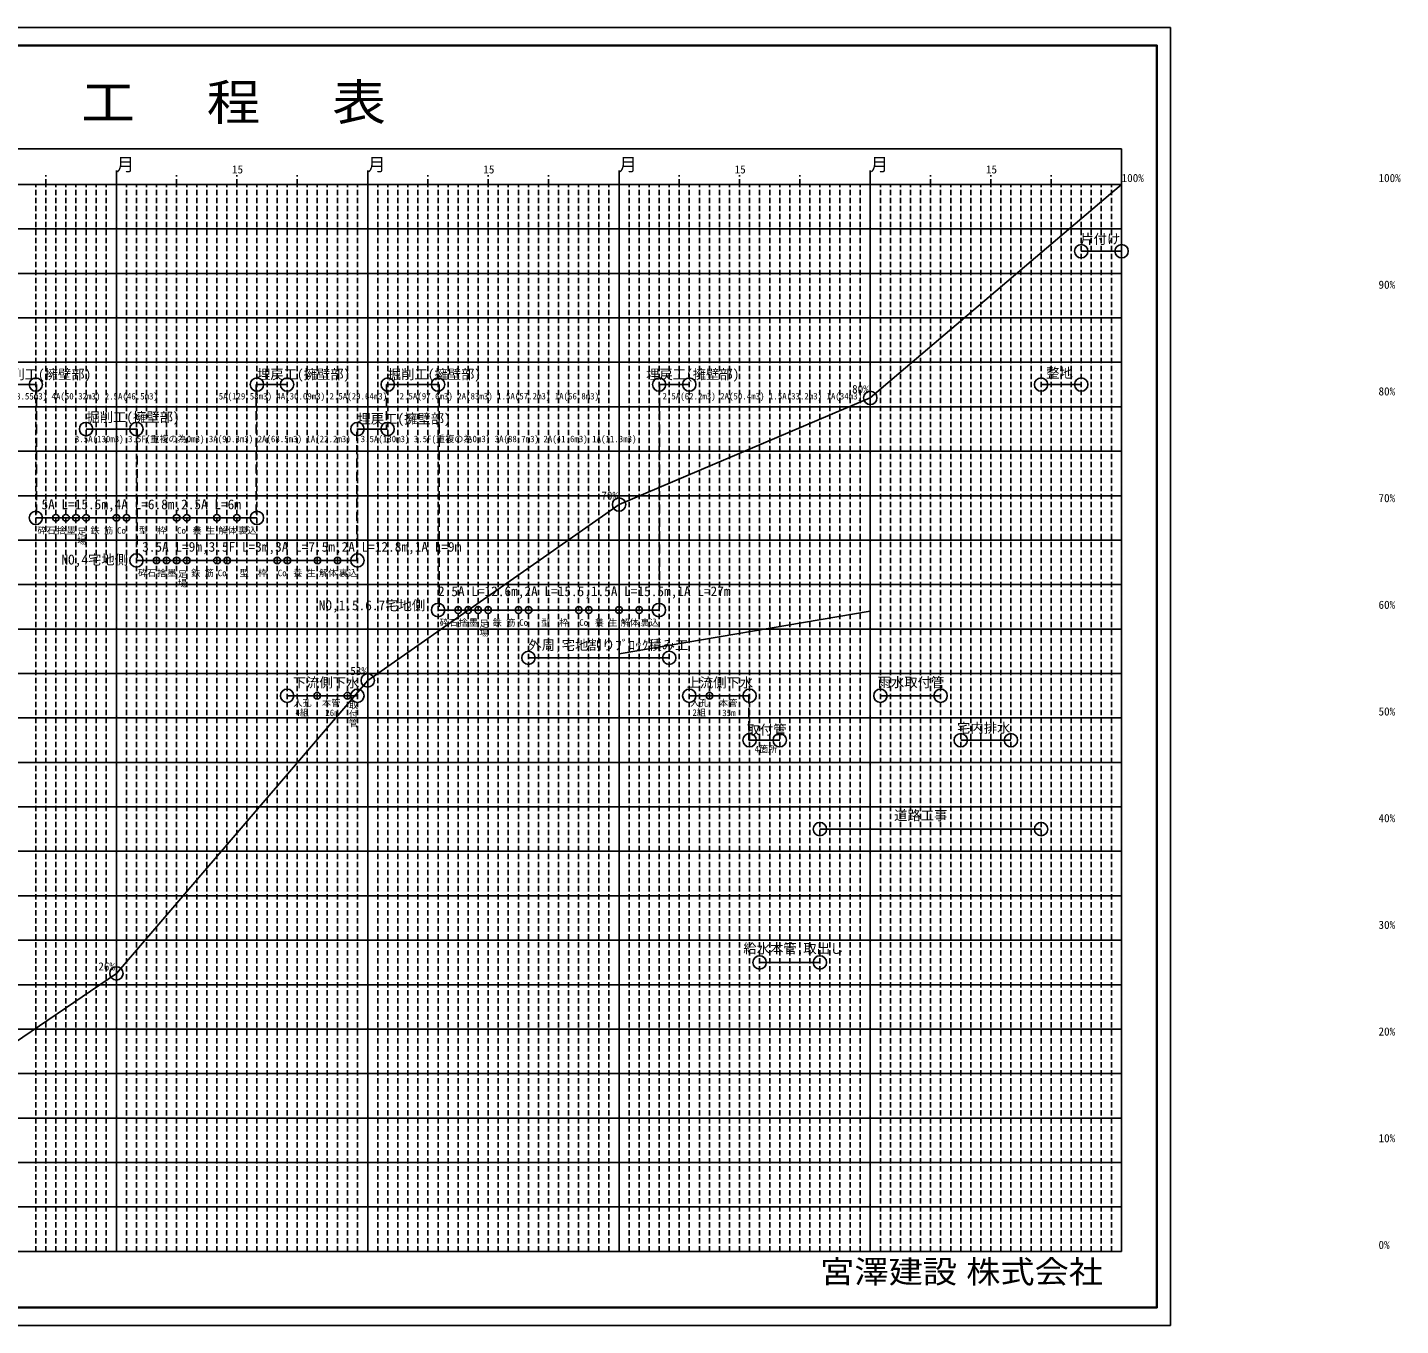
# Model space of a CAD drawing. Units: millimetres, scale not verified. Extents: x -20700 to 25880, y -14600 to 14600.
# Drawn here: x -5017 to 25880, y -14600 to 14600 of the extents above; entities that cross this region are included whole.
import ezdxf
from ezdxf.enums import TextEntityAlignment as Align

# ---------------------------------------------------------------- set-up
doc = ezdxf.new("R2010")
doc.units = ezdxf.units.MM
doc.header["$LTSCALE"] = 100
doc.linetypes.add('DASHED1', pattern=[1.8, 1.2, -0.6])
doc.linetypes.add('DASHED2', pattern=[3, 2, -1])
for name, color, linetype in [('0-0', 7, 'DASHED1'), ('0-1', 7, 'Continuous'), ('0-2_予定工程', 5, 'Continuous'), ('0-8', 7, 'Continuous'), ('0-B_出来高進捗率', 3, 'Continuous')]:
    doc.layers.add(name, color=color, linetype=linetype)
doc.styles.add('@ＭＳ ゴシック', font='')
doc.styles.add('ＭＳ ゴシック', font='')
doc.styles.add('ＭＳ Ｐ明朝', font='')
doc.styles.get('@ＭＳ ゴシック').set_extended_font_data('@MS Gothic')
doc.styles.get('ＭＳ ゴシック').set_extended_font_data('MS Gothic')
doc.styles.get('ＭＳ Ｐ明朝').set_extended_font_data('MS PMincho')

msp = doc.modelspace()

# ---------------------------------------------------------------- linework, layer by layer
at = {"layer": '0-0', "linetype": 'Continuous'}
for p, q in [((20400, 14200), (-20400, 14200)), ((20390, 14190), (-20390, 14190)), ((20390, -14190), (20390, 14190)), ((20400, -14200), (20400, 14200)), ((-18204.5, 11867.3), (19604.2, 11867.3)), ((19604.2, 11067.3), (19604.2, 11867.3)), ((-18204.5, 11067.3), (19604.2, 11067.3)), ((19604.2, 11067.3), (19604.2, -12932.7)), ((-18204.5, 10067.3), (19604.2, 10067.3)), ((-18204.5, 9067.3), (19604.2, 9067.3)), ((-18204.5, 8067.3), (19604.2, 8067.3)), ((-18204.5, 7067.3), (19604.2, 7067.3)), ((-18204.5, 6067.3), (19604.2, 6067.3)), ((-18204.5, 5067.3), (19604.2, 5067.3)), ((-18204.5, 4067.3), (19604.2, 4067.3)), ((-18204.5, 3067.3), (19604.2, 3067.3)), ((-18204.5, 2067.3), (19604.2, 2067.3)), ((-18204.5, 1067.3), (19604.2, 1067.3)), ((-18204.5, 67.3), (19604.2, 67.3)), ((-18204.5, -932.7), (19604.2, -932.7)), ((-18204.5, -1932.7), (19604.2, -1932.7)), ((-18204.5, -2932.7), (19604.2, -2932.7)), ((-18204.5, -3932.7), (19604.2, -3932.7)), ((-18204.5, -4932.7), (19604.2, -4932.7)), ((-18204.5, -5932.7), (19604.2, -5932.7)), ((-18204.5, -6932.7), (19604.2, -6932.7)), ((-18204.5, -7932.7), (19604.2, -7932.7)), ((-18204.5, -8932.7), (19604.2, -8932.7)), ((-18204.5, -9932.7), (19604.2, -9932.7)), ((-18204.5, -10932.7), (19604.2, -10932.7)), ((-18204.5, -11932.7), (19604.2, -11932.7)), ((-18204.5, -12932.7), (19604.2, -12932.7))]:
    msp.add_line(p, q, dxfattribs=at)
at = {"layer": '0-0'}
for p, q in [((-4602.8, 11067.3), (-4602.8, 11279.1)), ((-1659.8, 11067.3), (-1659.8, 11279.1)), ((-303.8, 11067.3), (-303.8, 11279.1)), ((1052.2, 11067.3), (1052.2, 11279.1)), ((3995.2, 11067.3), (3995.2, 11279.1)), ((5351.2, 11067.3), (5351.2, 11279.1)), ((6707.2, 11067.3), (6707.2, 11279.1)), ((9650.2, 11067.3), (9650.2, 11279.1)), ((11006.2, 11067.3), (11006.2, 11279.1)), ((12362.2, 11067.3), (12362.2, 11279.1)), ((15305.2, 11067.3), (15305.2, 11279.1)), ((16661.2, 11067.3), (16661.2, 11279.1)), ((18017.2, 11067.3), (18017.2, 11279.1)), ((-4828.8, -12932.7), (-4828.8, 11067.3)), ((-4602.8, -12932.7), (-4602.8, 11067.3)), ((-4376.8, -12932.7), (-4376.8, 11067.3)), ((-4150.8, -12932.7), (-4150.8, 11067.3)), ((-3924.8, -12932.7), (-3924.8, 11067.3)), ((-3698.8, -12932.7), (-3698.8, 11067.3)), ((-3472.8, -12932.7), (-3472.8, 11067.3)), ((-3246.8, -12932.7), (-3246.8, 11067.3)), ((-2789.8, -12932.7), (-2789.8, 11067.3)), ((-2563.8, -12932.7), (-2563.8, 11067.3)), ((-2337.8, -12932.7), (-2337.8, 11067.3)), ((-2111.8, -12932.7), (-2111.8, 11067.3)), ((-1885.8, -12932.7), (-1885.8, 11067.3)), ((-1659.8, -12932.7), (-1659.8, 11067.3)), ((-1433.8, -12932.7), (-1433.8, 11067.3)), ((-1207.8, -12932.7), (-1207.8, 11067.3)), ((-981.8, -12932.7), (-981.8, 11067.3)), ((-755.8, -12932.7), (-755.8, 11067.3)), ((-529.8, -12932.7), (-529.8, 11067.3)), ((-303.8, -12932.7), (-303.8, 11067.3)), ((-77.8, -12932.7), (-77.8, 11067.3)), ((148.2, -12932.7), (148.2, 11067.3)), ((374.2, -12932.7), (374.2, 11067.3)), ((600.2, -12932.7), (600.2, 11067.3)), ((826.2, -12932.7), (826.2, 11067.3)), ((1052.2, -12932.7), (1052.2, 11067.3)), ((1278.2, -12932.7), (1278.2, 11067.3)), ((1504.2, -12932.7), (1504.2, 11067.3)), ((1730.2, -12932.7), (1730.2, 11067.3)), ((1956.2, -12932.7), (1956.2, 11067.3)), ((2182.2, -12932.7), (2182.2, 11067.3)), ((2408.2, -12932.7), (2408.2, 11067.3)), ((2865.2, -12932.7), (2865.2, 11067.3)), ((3091.2, -12932.7), (3091.2, 11067.3)), ((3317.2, -12932.7), (3317.2, 11067.3)), ((3543.2, -12932.7), (3543.2, 11067.3)), ((3769.2, -12932.7), (3769.2, 11067.3)), ((3995.2, -12932.7), (3995.2, 11067.3)), ((4221.2, -12932.7), (4221.2, 11067.3)), ((4447.2, -12932.7), (4447.2, 11067.3)), ((4673.2, -12932.7), (4673.2, 11067.3)), ((4899.2, -12932.7), (4899.2, 11067.3)), ((5125.2, -12932.7), (5125.2, 11067.3)), ((5351.2, -12932.7), (5351.2, 11067.3)), ((5577.2, -12932.7), (5577.2, 11067.3)), ((5803.2, -12932.7), (5803.2, 11067.3)), ((6029.2, -12932.7), (6029.2, 11067.3)), ((6255.2, -12932.7), (6255.2, 11067.3)), ((6481.2, -12932.7), (6481.2, 11067.3)), ((6707.2, -12932.7), (6707.2, 11067.3)), ((6933.2, -12932.7), (6933.2, 11067.3)), ((7159.2, -12932.7), (7159.2, 11067.3)), ((7385.2, -12932.7), (7385.2, 11067.3)), ((7611.2, -12932.7), (7611.2, 11067.3)), ((7837.2, -12932.7), (7837.2, 11067.3)), ((8063.2, -12932.7), (8063.2, 11067.3)), ((8520.2, -12932.7), (8520.2, 11067.3)), ((8746.2, -12932.7), (8746.2, 11067.3)), ((8972.2, -12932.7), (8972.2, 11067.3)), ((9198.2, -12932.7), (9198.2, 11067.3)), ((9424.2, -12932.7), (9424.2, 11067.3)), ((9650.2, -12932.7), (9650.2, 11067.3)), ((9876.2, -12932.7), (9876.2, 11067.3)), ((10102.2, -12932.7), (10102.2, 11067.3)), ((10328.2, -12932.7), (10328.2, 11067.3)), ((10554.2, -12932.7), (10554.2, 11067.3)), ((10780.2, -12932.7), (10780.2, 11067.3)), ((11006.2, -12932.7), (11006.2, 11067.3)), ((11232.2, -12932.7), (11232.2, 11067.3)), ((11458.2, -12932.7), (11458.2, 11067.3)), ((11684.2, -12932.7), (11684.2, 11067.3)), ((11910.2, -12932.7), (11910.2, 11067.3)), ((12136.2, -12932.7), (12136.2, 11067.3)), ((12362.2, -12932.7), (12362.2, 11067.3)), ((12588.2, -12932.7), (12588.2, 11067.3)), ((12814.2, -12932.7), (12814.2, 11067.3)), ((13040.2, -12932.7), (13040.2, 11067.3)), ((13266.2, -12932.7), (13266.2, 11067.3)), ((13492.2, -12932.7), (13492.2, 11067.3)), ((13718.2, -12932.7), (13718.2, 11067.3)), ((14175.2, -12932.7), (14175.2, 11067.3)), ((14401.2, -12932.7), (14401.2, 11067.3)), ((14627.2, -12932.7), (14627.2, 11067.3)), ((14853.2, -12932.7), (14853.2, 11067.3)), ((15079.2, -12932.7), (15079.2, 11067.3)), ((15305.2, -12932.7), (15305.2, 11067.3)), ((15531.2, -12932.7), (15531.2, 11067.3)), ((15757.2, -12932.7), (15757.2, 11067.3)), ((15983.2, -12932.7), (15983.2, 11067.3)), ((16209.2, -12932.7), (16209.2, 11067.3)), ((16435.2, -12932.7), (16435.2, 11067.3)), ((16661.2, -12932.7), (16661.2, 11067.3)), ((16887.2, -12932.7), (16887.2, 11067.3)), ((17113.2, -12932.7), (17113.2, 11067.3)), ((17339.2, -12932.7), (17339.2, 11067.3)), ((17565.2, -12932.7), (17565.2, 11067.3)), ((17791.2, -12932.7), (17791.2, 11067.3)), ((18017.2, -12932.7), (18017.2, 11067.3)), ((18243.2, -12932.7), (18243.2, 11067.3)), ((18469.2, -12932.7), (18469.2, 11067.3)), ((18695.2, -12932.7), (18695.2, 11067.3)), ((18921.2, -12932.7), (18921.2, 11067.3)), ((19147.2, -12932.7), (19147.2, 11067.3)), ((19373.2, -12932.7), (19373.2, 11067.3))]:
    msp.add_line(p, q, dxfattribs=at)
at = {"layer": '0-0', "color": 1, "linetype": 'Continuous'}
for p, q in [((-3015.8, -12932.7), (-3015.8, 11382.8)), ((2639.2, -12932.7), (2639.2, 11382.8)), ((8294.2, -12932.7), (8294.2, 11382.8)), ((13949.2, -12932.7), (13949.2, 11382.8))]:
    msp.add_line(p, q, dxfattribs=at)
at = {"layer": '0-0', "linetype": 'Continuous'}
for points in [[(-20400, 14200), (-20400, -14200), (20400, -14200)], [(-20390, 14190), (-20390, -14190), (20390, -14190)]]:
    msp.add_lwpolyline(points, dxfattribs=at)
at = {"layer": '0-2_予定工程'}
for p, q in [((18695.2, 9567.3), (19604.2, 9567.3)), ((-5958.8, 6567.3), (-4814, 6567.3)), ((127, 6567.3), (826.2, 6567.3)), ((3064.7, 6567.3), (4246.2, 6567.3)), ((9198.2, 6567.3), (9876.2, 6567.3)), ((17791.2, 6567.3), (18695.2, 6567.3)), ((-3698.8, 5567.3), (-2550.2, 5567.3)), ((2393.1, 5567.3), (3086.2, 5567.3)), ((-4828.8, 3567.3), (148.2, 3567.3)), ((-2563.8, 2611), (2408.2, 2611)), ((4221.2, 1495.5), (9208.8, 1495.5)), ((6255.2, 420.3), (9424.2, 420.3)), ((2408.2, -432.7), (826.2, -432.7)), ((9876.2, -432.7), (11232.2, -432.7)), ((14175.2, -432.7), (15531.2, -432.7)), ((11214.7, -1432.7), (11910.2, -1432.7)), ((15983.2, -1432.7), (17113.2, -1432.7)), ((12814.2, -3432.7), (17791.2, -3432.7)), ((11458.2, -6432.7), (12814.2, -6432.7))]:
    msp.add_line(p, q, dxfattribs=at)
at = {"layer": '0-2_予定工程', "linetype": 'DASHED2'}
for p, q in [((-4814, 6567.3), (-4814, 3567.3)), ((127, 6567.3), (127, 3567.3)), ((3064.7, 6567.3), (3064.7, 5567.3)), ((4246.2, 6567.3), (4246.2, 1495.5)), ((9208.8, 6567.3), (9208.8, 1495.5)), ((-2550.2, 5567.3), (-2550.2, 2611)), ((2393.1, 2602.8), (2393.1, 5567.3)), ((11214.7, -406.4), (11214.7, -1432.7))]:
    msp.add_line(p, q, dxfattribs=at)
at = {"layer": '0-2_予定工程'}
for centre, radius in [((18695.2, 9567.3), 150), ((19604.2, 9567.3), 150), ((-4828.8, 6567.3), 150), ((148.2, 6567.3), 150), ((826.2, 6567.3), 150), ((3091.2, 6567.3), 150), ((4221.2, 6567.3), 150), ((9198.2, 6567.3), 150), ((9876.2, 6567.3), 150), ((17791.2, 6567.3), 150), ((18695.2, 6567.3), 150), ((-3698.8, 5567.3), 150), ((-2563.8, 5567.3), 150), ((2408.2, 5567.3), 150), ((3086.2, 5567.3), 150), ((-4828.8, 3567.3), 150), ((148.2, 3567.3), 150), ((-4376.8, 3567.3), 75), ((-4150.8, 3567.3), 75), ((-3924.8, 3567.3), 75), ((-3698.8, 3567.3), 75), ((-3015.8, 3567.3), 75), ((-2789.8, 3567.3), 75), ((-1659.8, 3567.3), 75), ((-1433.8, 3567.3), 75), ((-755.8, 3567.3), 75), ((-303.8, 3567.3), 75), ((-2563.8, 2611), 150), ((-2111.8, 2611), 75), ((-1885.8, 2611), 75), ((-1659.8, 2611), 75), ((-1433.8, 2611), 75), ((-750.8, 2611), 75), ((-524.8, 2611), 75), ((605.2, 2611), 75), ((831.2, 2611), 75), ((1509.2, 2611), 75), ((1961.2, 2611), 75), ((2408.2, 2611), 150), ((4221.2, 1495.5), 150), ((4673.2, 1495.5), 75), ((4899.2, 1495.5), 75), ((5125.2, 1495.5), 75), ((5351.2, 1495.5), 75), ((6034.2, 1495.5), 75), ((6260.2, 1495.5), 75), ((7390.2, 1495.5), 75), ((7616.2, 1495.5), 75), ((8294.2, 1495.5), 75), ((8746.2, 1495.5), 75), ((9193.2, 1495.5), 150), ((6255.2, 420.3), 150), ((9424.2, 420.3), 150), ((826.2, -432.7), 150), ((2408.2, -432.7), 150), ((9876.2, -432.7), 150), ((11232.2, -432.7), 150), ((14175.2, -432.7), 150), ((15531.2, -432.7), 150), ((1504.2, -432.7), 75), ((2182.2, -432.7), 75), ((10328.2, -432.7), 75), ((11232.2, -1432.7), 150), ((11910.2, -1432.7), 150), ((15983.2, -1432.7), 150), ((17113.2, -1432.7), 150), ((12814.2, -3432.7), 150), ((17791.2, -3432.7), 150), ((11458.2, -6432.7), 150), ((12814.2, -6432.7), 150)]:
    msp.add_circle(centre, radius, dxfattribs=at)
at = {"layer": '0-8'}
for p, q in [((-100, 14600), (20700, 14600)), ((20700, -14600), (20700, 14600)), ((-20700, -14600), (-100, -14600)), ((20700, -14600), (-100, -14600))]:
    msp.add_line(p, q, dxfattribs=at)
msp.add_lwpolyline([(-100, 14600), (-20700, 14600), (-20700, -14600)], dxfattribs=at)
at = {"layer": '0-B_出来高進捗率'}
for p, q in [((8294.2, 512.1), (13949.2, 1467.3)), ((-3015.8, -6677.7), (2639.2, -89.2)), ((-8670.8, -10532.7), (-3015.8, -6677.7))]:
    msp.add_line(p, q, dxfattribs=at)
msp.add_lwpolyline([(2639.2, -89.2), (8294.2, 3867.3), (13949.2, 6267.3), (19604.2, 11067.3)], dxfattribs=at)
for centre in [(13949.2, 6267.3), (8294.2, 3867.3), (2639.2, -89.2), (-3015.8, -6677.7)]:
    msp.add_circle(centre, 150, dxfattribs=at)

# ---------------------------------------------------------------- texts
at = {"layer": '0-0', "style": 'ＭＳ Ｐ明朝', "width": 1.1}
for s, height, p in [('工     程     表', 806.5, (-3805.6, 12273.2)), ('宮澤建設 株式会社', 513.2, (12820.9, -13799.3))]:
    msp.add_text(s, height=height, dxfattribs=at).set_placement(p, align=Align.BOTTOM_LEFT)
at = {"layer": '0-1', "style": 'ＭＳ ゴシック'}
for s, height, p in [('月', 293.3, (-3015.8, 11283.4)), ('15', 183.3, (-414.5, 11261.6)), ('月', 293.3, (2639.2, 11283.4)), ('15', 183.3, (5240.5, 11261.6)), ('月', 293.3, (8294.2, 11283.4)), ('15', 183.3, (10895.5, 11261.6)), ('月', 293.3, (13949.2, 11283.4)), ('15', 183.3, (16550.5, 11261.6))]:
    msp.add_text(s, height=height, dxfattribs=at).set_placement(p, align=Align.BOTTOM_LEFT)
at = {"layer": '0-2_予定工程', "color": 7, "style": 'ＭＳ ゴシック'}
for s, height, p in [('片付け', 219.9, (18672.7, 9665.8)), ('掘削工(擁壁部)', 219.9, (-5679.9, 6622.8)), ('埋戻工(擁壁部)', 219.9, (148.2, 6622.8)), ('掘削工(擁壁部)', 219.9, (3091.2, 6622.8)), ('埋戻工(擁壁部)', 219.9, (8903.4, 6622.8)), ('整地', 219.9, (17905.3, 6653.4)), ('5A(218.55m3) 4A(50.32m3) 2.5A(46.5m3)', 146.6, (-5771.4, 6187.5)), ('5A(129.58m3) 4A(30.09m3) 2.5A(29.64m3)', 146.6, (-712.9, 6187.5)), ('2.5A(97.6m3) 2A(83m3) 1.5A(57.2m3) 1A(66.8m3)', 146.6, (3357.5, 6188.4)), ('2.5A(62.2m3) 2A(50.4m3) 1.5A(33.2m3) 1A(34m3)', 146.6, (9273.8, 6188.4)), ('掘削工(擁壁部)', 219.9, (-3692.1, 5657.4)), ('埋戻工(擁壁部)', 219.9, (2408.2, 5622.8)), ('3.5A(130m3) 3.5F(重複の為0m3) 3A(90.3m3) 2A(68.5m3) 1A(22.2m3)', 146.6, (-3949.6, 5226.8)), ('3.5A(130m3) 3.5F(重複の為0m3) 3A(88.7m3) 2A(41.6m3) 1A(11.3m3)', 146.6, (2481.2, 5226.8)), ('5A L=15.5m,4A L=6.8m,2.5A L=6m', 219.9, (-4701.2, 3697.3)), ('砕石', 146.6, (-4793.3, 3167.6)), ('捨', 146.6, (-4363.4, 3167.6)), ('墨', 146.6, (-4134.7, 3167.6)), ('鉄 筋', 146.6, (-3598.1, 3167.6)), ('Co', 146.6, (-3000.5, 3167.6)), ('型\u3000枠', 146.6, (-2509.6, 3167.6)), ('Co', 146.6, (-1649.8, 3167.6)), ('養 生', 146.6, (-1302.2, 3167.6)), ('解体', 146.6, (-719.9, 3167.6)), ('裏込', 146.6, (-274.7, 3167.6)), ('3.5A L=9m,3.5F L=3m,3A L=7.5m,2A L=12.8m,1A L=9m', 219.9, (-2436.2, 2741)), ('NO,4宅地側', 219.9, (-4253.1, 2452.9)), ('砕石', 146.6, (-2528.3, 2211.3)), ('捨', 146.6, (-2098.4, 2211.3)), ('墨', 146.6, (-1869.7, 2211.3)), ('鉄 筋', 146.6, (-1333.1, 2211.3)), ('Co', 146.6, (-735.5, 2211.3)), ('型\u3000枠', 146.6, (-244.6, 2211.3)), ('Co', 146.6, (615.2, 2211.3)), ('養 生', 146.6, (962.8, 2211.3)), ('解体', 146.6, (1545.1, 2211.3)), ('裏込', 146.6, (1990.3, 2211.3)), ('2.5A L=12.6m,2A L=15.5,1.5A L=15.5m,1A L=27m', 219.9, (4221.2, 1741.4)), ('NO,1.5.6.7宅地側', 219.9, (1536.5, 1425.8)), ('砕石', 146.6, (4256.7, 1095.9)), ('捨', 146.6, (4686.6, 1095.9)), ('墨', 146.6, (4915.3, 1095.9)), ('鉄 筋', 146.6, (5451.9, 1095.9)), ('Co', 146.6, (6049.5, 1095.9)), ('型\u3000枠', 146.6, (6540.4, 1095.9)), ('Co', 146.6, (7400.2, 1095.9)), ('養 生', 146.6, (7747.8, 1095.9)), ('解体', 146.6, (8330.1, 1095.9)), ('裏込', 146.6, (8775.3, 1095.9)), ('外周,宅地割りﾌﾞﾛｯｸ積み工', 219.9, (6255.2, 531.6)), ('下流側下水', 219.9, (953.2, -310.8)), ('上流側下水', 219.9, (9813, -310.8)), ('雨水取付管', 219.9, (14113.8, -305.5)), ('人孔', 146.6, (968, -709.5)), ('本管', 146.6, (1611.9, -715.6)), ('人孔', 146.6, (9900.2, -709.5)), ('本管', 146.6, (10544.1, -715.6)), ('4組', 146.6, (1013.7, -929)), ('26m', 146.6, (1685, -935.1)), ('2組', 146.6, (9946, -929)), ('35m', 146.6, (10617.3, -935.1)), ('取付管', 219.9, (11163.9, -1374)), ('宅内排水', 219.9, (15901.7, -1331.6)), ('4箇所', 146.6, (11346.8, -1749)), ('道路工事', 219.9, (14483.5, -3298.8)), ('給水本管,取出し', 219.9, (11092, -6293.3))]:
    msp.add_text(s, height=height, dxfattribs=at).set_placement(p, align=Align.BOTTOM_LEFT)
at = {"layer": '0-2_予定工程', "color": 7, "style": '@ＭＳ ゴシック'}
for s, p in [('足場', (-3915.2, 3365.8)), ('足場', (-1650.2, 2409.5)), ('足場', (5134.8, 1294.1)), ('取付管', (2196.4, -538.7))]:
    msp.add_text(s, height=146.6, rotation=270, dxfattribs=at).set_placement(p, align=Align.BOTTOM_LEFT)
at = {"layer": '0-B_出来高進捗率', "style": 'ＭＳ ゴシック'}
for s, p in [('100%', (19604.2, 11067.3)), ('100%', (25384.6, 11067.3)), ('90%', (25384.6, 8667.3)), ('80%', (13539.5, 6319.2)), ('80%', (25384.6, 6267.3)), ('70%', (7896.8, 3922.7)), ('70%', (25384.6, 3867.3)), ('60%', (25384.6, 1467.3)), ('53%', (2247, -22.2)), ('50%', (25384.6, -932.7)), ('40%', (25384.6, -3332.7)), ('30%', (25384.6, -5732.7)), ('26%', (-3422.2, -6667.9)), ('20%', (25384.6, -8132.7)), ('10%', (25384.6, -10532.7)), ('0%', (25384.6, -12932.7))]:
    msp.add_text(s, height=183.3, dxfattribs=at).set_placement(p, align=Align.BOTTOM_LEFT)

doc.saveas('drawing.dxf')
